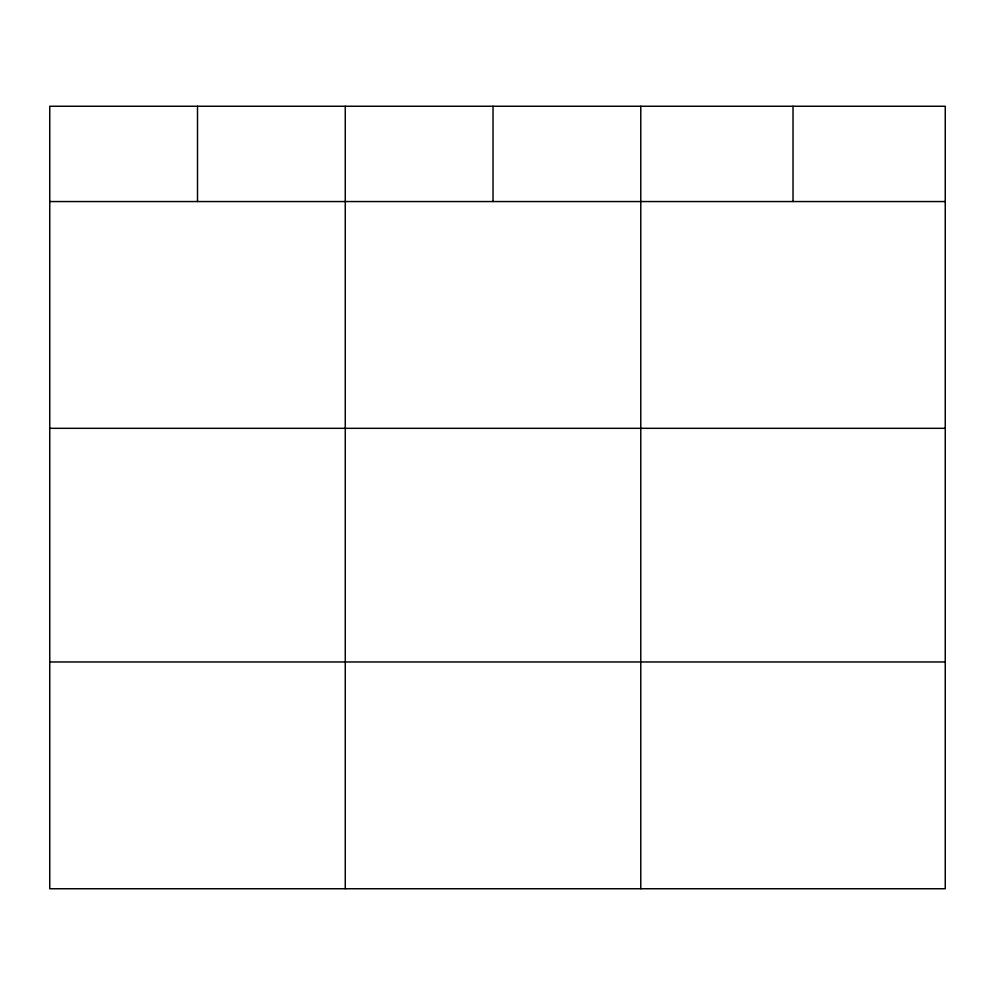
<?xml version="1.0" encoding="UTF-8"?>
<svg xmlns="http://www.w3.org/2000/svg" width="995" height="995" viewBox="0 0 995 995"><rect width="100%" height="100%" fill="white"/><g stroke="black" fill="none" stroke-linecap="round" stroke-linejoin="round"><path stroke-width="1.49" d="M945.25 428.323L945.25 106.254L49.75 106.254L49.75 888.746L945.25 888.746L945.25 428.323L49.75 428.323M49.75 201.55L945.25 201.55M49.75 661.973L945.25 661.973M793.015 106.254L793.015 201.55M640.78 106.254L640.78 888.746M493.022 106.254L493.022 201.55M345.265 106.254L345.265 888.746M197.507 106.254L197.507 201.55"/></g></svg>
